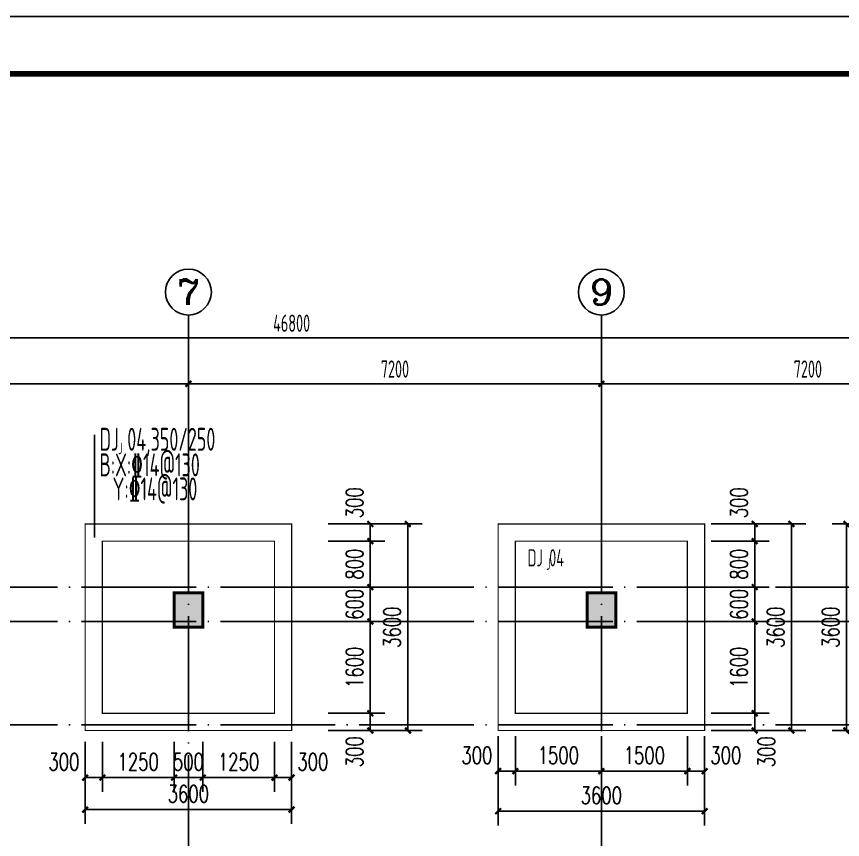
# Model space of a CAD drawing. Extents: x 127019 to 780419, y 327305 to 369305.
# Drawn here: x 211355 to 225755, y 354962 to 369305 of the extents above; entities that cross this region are included whole.
import ezdxf
from ezdxf.enums import TextEntityAlignment as Align

# ---------------------------------------------------------------- set-up
doc = ezdxf.new("R2010")
doc.units = 0
doc.header["$LTSCALE"] = 1000
doc.header["$MEASUREMENT"] = 0
doc.linetypes.add('CONTINOUS', pattern=[0])
doc.linetypes.add('DOTE', pattern=[2.42, 2, -0.2, 0.02, -0.2])
doc.layers.get('0').update_dxf_attribs({"linetype": 'CONTINUOUS'})
doc.layers.get('Defpoints').update_dxf_attribs({"linetype": 'CONTINUOUS'})
for name, color, linetype in [('1503', 7, 'CONTINUOUS'), ('2106', 2, 'CONTINUOUS'), ('AXIS_TEXT', 7, 'CONTINUOUS'), ('COLU', 7, 'CONTINUOUS'), ('COLUMN', 7, 'CONTINUOUS'), ('DIM', 3, 'CONTINUOUS'), ('DOTE', 8, 'DOTE'), ('PUB_DIM', 3, 'CONTINUOUS'), ('PUB_TITLE', 4, 'CONTINUOUS'), ('柱涂实', 54, 'CONTINUOUS'), ('独基标注', 7, 'CONTINUOUS')]:
    doc.layers.add(name, color=color, linetype=linetype)
doc.styles.add('_TCH_DIM_T3', font='SIMPLEX', dxfattribs={"width": 0.705882, "bigfont": 'GBCBIG'})
doc.styles.add('COMPLEX', font='COMPLEX.shx')
doc.styles.get("Standard").update_dxf_attribs({"font": 'gbxwxt.shx', "bigfont": 'gbhzfs.shx'})
doc.styles.add('TSSD_Dimension', font='gbxwxt.shx', dxfattribs={"width": 0.7, "bigfont": 'gbhzfs.shx'})
doc.styles.add('TSSD_Rein', font='tssdeng.shx', dxfattribs={"width": 0.6, "bigfont": 'gbhzfs.shx'})
doc.dimstyles.new('_TCH_ARCH&&100', dxfattribs={"dimtxt": 297.5, "dimasz": 100, "dimexe": 250, "dimexo": 300, "dimgap": 126.25, "dimtad": 1, "dimdec": 0, "dimzin": 0, "dimdsep": 46, "dimtxsty": '_TCH_DIM_T3', "dimblk": 'ARCHTICK', "dimcen": 0.09, "dimclrt": 7, "dimazin": 2, "dimtfac": 1, "dimtdec": 0, "dimtix": 1, "dimtmove": 2, "dimatfit": 3, "dimfxl": 0, "dimtolj": 1, "dimtzin": 0, "dimarcsym": 0})
doc.dimstyles.new('TSSD_100_100', dxfattribs={"dimtxt": 300, "dimasz": 100, "dimexe": 100, "dimexo": 250, "dimgap": 100, "dimtad": 1, "dimdec": 0, "dimzin": 0, "dimdsep": 46, "dimtxsty": 'TSSD_Dimension', "dimblk": 'ARCHTICK', "dimcen": 0, "dimdle": 100, "dimclrt": 7, "dimadec": 0, "dimazin": 0, "dimtfac": 1, "dimtdec": 0, "dimtix": 1, "dimtmove": 2, "dimatfit": 3, "dimfxl": 0, "dimtolj": 1, "dimtzin": 0, "dimarcsym": 0})

# ---------------------------------------------------------------- blocks, each defined once
blk = doc.blocks.new('_ArchTick')
at = {"color": 0, "linetype": 'ByBlock', "const_width": 0.4}
blk.add_lwpolyline([(-0.5, -0.5), (0.5, 0.5)], dxfattribs=at)
blk = doc.blocks.new('*D76')
at = {"layer": 'Defpoints', "color": 0, "linetype": 'CONTINOUS', "transparency": 16777216}
for p in [(214352, 362903), (214352, 361022), (221552, 361022)]:
    blk.add_point(p, dxfattribs=at)
at = {"layer": 'PUB_DIM', "color": 0, "linetype": 'CONTINOUS', "lineweight": -2, "transparency": 16777216}
for p, q in [((221652, 362903), (214252, 362903)), ((214352, 361272), (214352, 363003)), ((221552, 361272), (221552, 363003))]:
    blk.add_line(p, q, dxfattribs=at)
at = {"layer": 'PUB_DIM', "color": 0, "linetype": 'CONTINOUS', "lineweight": -2, "transparency": 16777216, "xscale": 100, "yscale": 100, "zscale": 100, "rotation": 180}
blk.add_blockref('_ArchTick', (214352, 362903), dxfattribs=at)
at = {"layer": 'PUB_DIM', "color": 0, "linetype": 'CONTINOUS', "lineweight": -2, "transparency": 16777216, "xscale": 100, "yscale": 100, "zscale": 100}
blk.add_blockref('_ArchTick', (221552, 362903), dxfattribs=at)
at = {"layer": 'PUB_DIM', "color": 7, "linetype": 'CONTINOUS', "transparency": 16777216, "insert": (217952, 363161), "char_height": 300, "attachment_point": 5, "style": 'TSSD_Dimension'}
blk.add_mtext('\\A1;7200', dxfattribs=at)
blk = doc.blocks.new('_axiso')
blk.add_circle((0, 0), 0.5)
at = {"layer": 'AXIS_TEXT', "style": 'COMPLEX', "width": 1.041667}
blk.add_attdef('A', text='', height=0.56, dxfattribs=at).set_placement((-0.25, -0.28), (0.25, -0.28), align=Align.FIT)
blk = doc.blocks.new('*D67')
at = {"layer": 'Defpoints', "color": 0, "linetype": 'CONTINOUS', "transparency": 16777216}
for p in [(221551, 362903), (221551, 361022), (228751, 361022)]:
    blk.add_point(p, dxfattribs=at)
at = {"layer": 'PUB_DIM', "color": 0, "linetype": 'CONTINOUS', "lineweight": -2, "transparency": 16777216}
for p, q in [((228851, 362903), (221451, 362903)), ((221551, 361272), (221551, 363003)), ((228751, 361272), (228751, 363003))]:
    blk.add_line(p, q, dxfattribs=at)
at = {"layer": 'PUB_DIM', "color": 0, "linetype": 'CONTINOUS', "lineweight": -2, "transparency": 16777216, "xscale": 100, "yscale": 100, "zscale": 100, "rotation": 180}
blk.add_blockref('_ArchTick', (221551, 362903), dxfattribs=at)
at = {"layer": 'PUB_DIM', "color": 0, "linetype": 'CONTINOUS', "lineweight": -2, "transparency": 16777216, "xscale": 100, "yscale": 100, "zscale": 100}
blk.add_blockref('_ArchTick', (228751, 362903), dxfattribs=at)
at = {"layer": 'PUB_DIM', "color": 7, "linetype": 'CONTINOUS', "transparency": 16777216, "insert": (225151, 363161), "char_height": 300, "attachment_point": 5, "style": 'TSSD_Dimension'}
blk.add_mtext('\\A1;7200', dxfattribs=at)
blk = doc.blocks.new('*D66')
at = {"layer": 'Defpoints', "color": 0, "linetype": 'CONTINOUS', "transparency": 16777216}
for p in [(207151, 362903), (207151, 361022), (214351, 361022)]:
    blk.add_point(p, dxfattribs=at)
at = {"layer": 'PUB_DIM', "color": 0, "linetype": 'CONTINOUS', "lineweight": -2, "transparency": 16777216}
for p, q in [((214451, 362903), (207051, 362903)), ((207151, 361272), (207151, 363003)), ((214351, 361272), (214351, 363003))]:
    blk.add_line(p, q, dxfattribs=at)
at = {"layer": 'PUB_DIM', "color": 0, "linetype": 'CONTINOUS', "lineweight": -2, "transparency": 16777216, "xscale": 100, "yscale": 100, "zscale": 100, "rotation": 180}
blk.add_blockref('_ArchTick', (207151, 362903), dxfattribs=at)
at = {"layer": 'PUB_DIM', "color": 0, "linetype": 'CONTINOUS', "lineweight": -2, "transparency": 16777216, "xscale": 100, "yscale": 100, "zscale": 100}
blk.add_blockref('_ArchTick', (214351, 362903), dxfattribs=at)
at = {"layer": 'PUB_DIM', "color": 7, "linetype": 'CONTINOUS', "transparency": 16777216, "insert": (210751, 363161), "char_height": 300, "attachment_point": 5, "style": 'TSSD_Dimension'}
blk.add_mtext('\\A1;7200', dxfattribs=at)
blk = doc.blocks.new('*D62')
at = {"layer": 'Defpoints', "color": 0, "linetype": 'CONTINOUS', "transparency": 16777216}
for p in [(192751, 363703), (192751, 361022), (239551, 361022)]:
    blk.add_point(p, dxfattribs=at)
at = {"layer": 'PUB_DIM', "color": 0, "linetype": 'CONTINOUS', "lineweight": -2, "transparency": 16777216}
for p, q in [((192751, 361272), (192751, 363803)), ((239551, 361272), (239551, 363803)), ((239651, 363703), (192651, 363703))]:
    blk.add_line(p, q, dxfattribs=at)
at = {"layer": 'PUB_DIM', "color": 0, "linetype": 'CONTINOUS', "lineweight": -2, "transparency": 16777216, "xscale": 100, "yscale": 100, "zscale": 100}
for p, rotation in [((192751, 363703), 179.9999999999991), ((239551, 363703), 359.9999999999991)]:
    blk.add_blockref('_ArchTick', p, dxfattribs=dict(at, rotation=rotation))
at = {"layer": 'PUB_DIM', "color": 7, "linetype": 'CONTINOUS', "transparency": 16777216, "insert": (216151, 363960), "char_height": 300, "attachment_point": 5, "style": 'TSSD_Dimension'}
blk.add_mtext('\\A1;46800', dxfattribs=at)
blk = doc.blocks.new('A$C5E704440')
at = {"layer": '2106', "color": 8}
for points in [[(21850, 500), (21350, 500), (21850, -100), (21350, -100)], [(29050, 500), (28550, 500), (29050, -100), (28550, -100)]]:
    blk.add_solid(points, dxfattribs=at)
at = {"layer": 'COLUMN'}
for points in [[(21350, -100), (21850, -100), (21850, 500), (21350, 500)], [(28550, -100), (29050, -100), (29050, 500), (28550, 500)]]:
    blk.add_lwpolyline(points, close=True, dxfattribs=at)
blk = doc.blocks.new('*D463')
at = {"layer": 'Defpoints', "color": 0, "linetype": 'CONTINOUS', "transparency": 16777216}
for p in [(225824, 360461), (226951, 360461), (226951, 356861)]:
    blk.add_point(p, dxfattribs=at)
at = {"layer": 'PUB_DIM', "color": 0, "linetype": 'CONTINOUS', "lineweight": -2, "transparency": 16777216}
for p, q in [((226651, 360461), (225574, 360461)), ((225824, 356861), (225824, 360461)), ((226651, 356861), (225574, 356861))]:
    blk.add_line(p, q, dxfattribs=at)
at = {"layer": 'PUB_DIM', "color": 0, "linetype": 'CONTINOUS', "lineweight": -2, "transparency": 16777216, "xscale": 100, "yscale": 100, "zscale": 100}
for p, rotation in [((225824, 360461), 90), ((225824, 356861), 270)]:
    blk.add_blockref('_ArchTick', p, dxfattribs=dict(at, rotation=rotation))
at = {"layer": 'PUB_DIM', "color": 7, "linetype": 'CONTINOUS', "transparency": 16777216, "insert": (225549, 358661), "char_height": 297.5, "attachment_point": 5, "rotation": 90, "style": '_TCH_DIM_T3'}
blk.add_mtext('\\A1;3600', dxfattribs=at)
blk = doc.blocks.new('*D474')
at = {"layer": 'Defpoints', "color": 0, "linetype": 'CONTINOUS', "transparency": 16777216}
for p in [(219751, 356861), (223351, 356861), (223351, 355455)]:
    blk.add_point(p, dxfattribs=at)
at = {"layer": 'PUB_DIM', "color": 0, "linetype": 'CONTINOUS', "lineweight": -2, "transparency": 16777216}
for p, q in [((219751, 356561), (219751, 355205)), ((223351, 356561), (223351, 355205)), ((219751, 355455), (223351, 355455))]:
    blk.add_line(p, q, dxfattribs=at)
at = {"layer": 'PUB_DIM', "color": 0, "linetype": 'CONTINOUS', "lineweight": -2, "transparency": 16777216, "xscale": 100, "yscale": 100, "zscale": 100, "rotation": 180}
blk.add_blockref('_ArchTick', (219751, 355455), dxfattribs=at)
at = {"layer": 'PUB_DIM', "color": 0, "linetype": 'CONTINOUS', "lineweight": -2, "transparency": 16777216, "xscale": 100, "yscale": 100, "zscale": 100}
blk.add_blockref('_ArchTick', (223351, 355455), dxfattribs=at)
at = {"layer": 'PUB_DIM', "color": 7, "linetype": 'CONTINOUS', "transparency": 16777216, "insert": (221551, 355730), "char_height": 297.5, "attachment_point": 5, "style": '_TCH_DIM_T3'}
blk.add_mtext('\\A1;3600', dxfattribs=at)
blk = doc.blocks.new('*D475')
at = {"layer": 'Defpoints', "color": 0, "linetype": 'CONTINOUS', "transparency": 16777216}
for p in [(223051, 357061), (223351, 357061), (223351, 356153)]:
    blk.add_point(p, dxfattribs=at)
at = {"layer": 'PUB_DIM', "color": 0, "linetype": 'CONTINOUS', "lineweight": -2, "transparency": 16777216}
for p, q in [((223051, 356761), (223051, 355903)), ((223351, 356761), (223351, 355903)), ((223051, 356153), (223351, 356153))]:
    blk.add_line(p, q, dxfattribs=at)
at = {"layer": 'PUB_DIM', "color": 0, "linetype": 'CONTINOUS', "lineweight": -2, "transparency": 16777216, "xscale": 100, "yscale": 100, "zscale": 100, "rotation": 180}
blk.add_blockref('_ArchTick', (223051, 356153), dxfattribs=at)
at = {"layer": 'PUB_DIM', "color": 0, "linetype": 'CONTINOUS', "lineweight": -2, "transparency": 16777216, "xscale": 100, "yscale": 100, "zscale": 100}
blk.add_blockref('_ArchTick', (223351, 356153), dxfattribs=at)
at = {"layer": 'PUB_DIM', "color": 7, "linetype": 'CONTINOUS', "transparency": 16777216, "insert": (223721, 356428), "char_height": 297.5, "attachment_point": 5, "style": '_TCH_DIM_T3'}
blk.add_mtext('\\A1;300', dxfattribs=at)
blk = doc.blocks.new('*D476')
at = {"layer": 'Defpoints', "color": 0, "linetype": 'CONTINOUS', "transparency": 16777216}
for p in [(221551, 357061), (223051, 357061), (223051, 356153)]:
    blk.add_point(p, dxfattribs=at)
at = {"layer": 'PUB_DIM', "color": 0, "linetype": 'CONTINOUS', "lineweight": -2, "transparency": 16777216}
for p, q in [((221551, 356761), (221551, 355903)), ((223051, 356761), (223051, 355903)), ((221551, 356153), (223051, 356153))]:
    blk.add_line(p, q, dxfattribs=at)
at = {"layer": 'PUB_DIM', "color": 0, "linetype": 'CONTINOUS', "lineweight": -2, "transparency": 16777216, "xscale": 100, "yscale": 100, "zscale": 100, "rotation": 180}
blk.add_blockref('_ArchTick', (221551, 356153), dxfattribs=at)
at = {"layer": 'PUB_DIM', "color": 0, "linetype": 'CONTINOUS', "lineweight": -2, "transparency": 16777216, "xscale": 100, "yscale": 100, "zscale": 100}
blk.add_blockref('_ArchTick', (223051, 356153), dxfattribs=at)
at = {"layer": 'PUB_DIM', "color": 7, "linetype": 'CONTINOUS', "transparency": 16777216, "insert": (222301, 356428), "char_height": 297.5, "attachment_point": 5, "style": '_TCH_DIM_T3'}
blk.add_mtext('\\A1;1500', dxfattribs=at)
blk = doc.blocks.new('*D477')
at = {"layer": 'Defpoints', "color": 0, "linetype": 'CONTINOUS', "transparency": 16777216}
for p in [(220051, 357061), (221551, 357061), (221551, 356153)]:
    blk.add_point(p, dxfattribs=at)
at = {"layer": 'PUB_DIM', "color": 0, "linetype": 'CONTINOUS', "lineweight": -2, "transparency": 16777216}
for p, q in [((220051, 356761), (220051, 355903)), ((221551, 356761), (221551, 355903)), ((220051, 356153), (221551, 356153))]:
    blk.add_line(p, q, dxfattribs=at)
at = {"layer": 'PUB_DIM', "color": 0, "linetype": 'CONTINOUS', "lineweight": -2, "transparency": 16777216, "xscale": 100, "yscale": 100, "zscale": 100, "rotation": 180}
blk.add_blockref('_ArchTick', (220051, 356153), dxfattribs=at)
at = {"layer": 'PUB_DIM', "color": 0, "linetype": 'CONTINOUS', "lineweight": -2, "transparency": 16777216, "xscale": 100, "yscale": 100, "zscale": 100}
blk.add_blockref('_ArchTick', (221551, 356153), dxfattribs=at)
at = {"layer": 'PUB_DIM', "color": 7, "linetype": 'CONTINOUS', "transparency": 16777216, "insert": (220801, 356428), "char_height": 297.5, "attachment_point": 5, "style": '_TCH_DIM_T3'}
blk.add_mtext('\\A1;1500', dxfattribs=at)
blk = doc.blocks.new('*D478')
at = {"layer": 'Defpoints', "color": 0, "linetype": 'CONTINOUS', "transparency": 16777216}
for p in [(219751, 357061), (220051, 357061), (220051, 356153)]:
    blk.add_point(p, dxfattribs=at)
at = {"layer": 'PUB_DIM', "color": 0, "linetype": 'CONTINOUS', "lineweight": -2, "transparency": 16777216}
for p, q in [((219751, 356761), (219751, 355903)), ((220051, 356761), (220051, 355903)), ((219751, 356153), (220051, 356153))]:
    blk.add_line(p, q, dxfattribs=at)
at = {"layer": 'PUB_DIM', "color": 0, "linetype": 'CONTINOUS', "lineweight": -2, "transparency": 16777216, "xscale": 100, "yscale": 100, "zscale": 100, "rotation": 180}
blk.add_blockref('_ArchTick', (219751, 356153), dxfattribs=at)
at = {"layer": 'PUB_DIM', "color": 0, "linetype": 'CONTINOUS', "lineweight": -2, "transparency": 16777216, "xscale": 100, "yscale": 100, "zscale": 100}
blk.add_blockref('_ArchTick', (220051, 356153), dxfattribs=at)
at = {"layer": 'PUB_DIM', "color": 7, "linetype": 'CONTINOUS', "transparency": 16777216, "insert": (219381, 356428), "char_height": 297.5, "attachment_point": 5, "style": '_TCH_DIM_T3'}
blk.add_mtext('\\A1;300', dxfattribs=at)
blk = doc.blocks.new('*D479')
at = {"layer": 'Defpoints', "color": 0, "linetype": 'CONTINOUS', "transparency": 16777216}
for p in [(223465, 360461), (224864, 360461), (223465, 356861)]:
    blk.add_point(p, dxfattribs=at)
at = {"layer": 'PUB_DIM', "color": 0, "linetype": 'CONTINOUS', "lineweight": -2, "transparency": 16777216}
for p, q in [((223765, 360461), (225114, 360461)), ((224864, 356861), (224864, 360461)), ((223765, 356861), (225114, 356861))]:
    blk.add_line(p, q, dxfattribs=at)
at = {"layer": 'PUB_DIM', "color": 0, "linetype": 'CONTINOUS', "lineweight": -2, "transparency": 16777216, "xscale": 100, "yscale": 100, "zscale": 100}
for p, rotation in [((224864, 360461), 90), ((224864, 356861), 270)]:
    blk.add_blockref('_ArchTick', p, dxfattribs=dict(at, rotation=rotation))
at = {"layer": 'PUB_DIM', "color": 7, "linetype": 'CONTINOUS', "transparency": 16777216, "insert": (224589, 358661), "char_height": 297.5, "attachment_point": 5, "rotation": 90, "style": '_TCH_DIM_T3'}
blk.add_mtext('\\A1;3600', dxfattribs=at)
blk = doc.blocks.new('*D480')
at = {"layer": 'Defpoints', "color": 0, "linetype": 'CONTINOUS', "transparency": 16777216}
for p in [(223165, 357161), (224225, 357161), (223165, 356861)]:
    blk.add_point(p, dxfattribs=at)
at = {"layer": 'PUB_DIM', "color": 0, "linetype": 'CONTINOUS', "lineweight": -2, "transparency": 16777216}
for p, q in [((223465, 357161), (224475, 357161)), ((224225, 356861), (224225, 357161)), ((223465, 356861), (224475, 356861))]:
    blk.add_line(p, q, dxfattribs=at)
at = {"layer": 'PUB_DIM', "color": 0, "linetype": 'CONTINOUS', "lineweight": -2, "transparency": 16777216, "xscale": 100, "yscale": 100, "zscale": 100}
for p, rotation in [((224225, 357161), 90), ((224225, 356861), 270)]:
    blk.add_blockref('_ArchTick', p, dxfattribs=dict(at, rotation=rotation))
at = {"layer": 'PUB_DIM', "color": 7, "linetype": 'CONTINOUS', "transparency": 16777216, "insert": (224428, 356491), "char_height": 297.5, "attachment_point": 5, "rotation": 90, "style": '_TCH_DIM_T3'}
blk.add_mtext('\\A1;300', dxfattribs=at)
blk = doc.blocks.new('*D481')
at = {"layer": 'Defpoints', "color": 0, "linetype": 'CONTINOUS', "transparency": 16777216}
for p in [(223165, 358761), (224225, 358761), (223165, 357161)]:
    blk.add_point(p, dxfattribs=at)
at = {"layer": 'PUB_DIM', "color": 0, "linetype": 'CONTINOUS', "lineweight": -2, "transparency": 16777216}
for p, q in [((223465, 358761), (224475, 358761)), ((224225, 357161), (224225, 358761)), ((223465, 357161), (224475, 357161))]:
    blk.add_line(p, q, dxfattribs=at)
at = {"layer": 'PUB_DIM', "color": 0, "linetype": 'CONTINOUS', "lineweight": -2, "transparency": 16777216, "xscale": 100, "yscale": 100, "zscale": 100}
for p, rotation in [((224225, 358761), 90), ((224225, 357161), 270)]:
    blk.add_blockref('_ArchTick', p, dxfattribs=dict(at, rotation=rotation))
at = {"layer": 'PUB_DIM', "color": 7, "linetype": 'CONTINOUS', "transparency": 16777216, "insert": (223950, 357961), "char_height": 297.5, "attachment_point": 5, "rotation": 90, "style": '_TCH_DIM_T3'}
blk.add_mtext('\\A1;1600', dxfattribs=at)
blk = doc.blocks.new('*D482')
at = {"layer": 'Defpoints', "color": 0, "linetype": 'CONTINOUS', "transparency": 16777216}
for p in [(223165, 359361), (224225, 359361), (223165, 358761)]:
    blk.add_point(p, dxfattribs=at)
at = {"layer": 'PUB_DIM', "color": 0, "linetype": 'CONTINOUS', "lineweight": -2, "transparency": 16777216}
for p, q in [((224225, 359361), (224225, 359461)), ((223465, 359361), (224475, 359361)), ((224225, 358761), (224225, 359361)), ((223465, 358761), (224475, 358761)), ((224225, 358761), (224225, 358661))]:
    blk.add_line(p, q, dxfattribs=at)
at = {"layer": 'PUB_DIM', "color": 0, "linetype": 'CONTINOUS', "lineweight": -2, "transparency": 16777216, "xscale": 100, "yscale": 100, "zscale": 100}
for p, rotation in [((224225, 359361), 270), ((224225, 358761), 90)]:
    blk.add_blockref('_ArchTick', p, dxfattribs=dict(at, rotation=rotation))
at = {"layer": 'PUB_DIM', "color": 7, "linetype": 'CONTINOUS', "transparency": 16777216, "insert": (223950, 359061), "char_height": 297.5, "attachment_point": 5, "rotation": 90, "style": '_TCH_DIM_T3'}
blk.add_mtext('\\A1;600', dxfattribs=at)
blk = doc.blocks.new('*D483')
at = {"layer": 'Defpoints', "color": 0, "linetype": 'CONTINOUS', "transparency": 16777216}
for p in [(223165, 360161), (224225, 360161), (223165, 359361)]:
    blk.add_point(p, dxfattribs=at)
at = {"layer": 'PUB_DIM', "color": 0, "linetype": 'CONTINOUS', "lineweight": -2, "transparency": 16777216}
for p, q in [((223465, 360161), (224475, 360161)), ((224225, 359361), (224225, 360161)), ((223465, 359361), (224475, 359361))]:
    blk.add_line(p, q, dxfattribs=at)
at = {"layer": 'PUB_DIM', "color": 0, "linetype": 'CONTINOUS', "lineweight": -2, "transparency": 16777216, "xscale": 100, "yscale": 100, "zscale": 100}
for p, rotation in [((224225, 360161), 90), ((224225, 359361), 270)]:
    blk.add_blockref('_ArchTick', p, dxfattribs=dict(at, rotation=rotation))
at = {"layer": 'PUB_DIM', "color": 7, "linetype": 'CONTINOUS', "transparency": 16777216, "insert": (223950, 359761), "char_height": 297.5, "attachment_point": 5, "rotation": 90, "style": '_TCH_DIM_T3'}
blk.add_mtext('\\A1;800', dxfattribs=at)
blk = doc.blocks.new('*D484')
at = {"layer": 'Defpoints', "color": 0, "linetype": 'CONTINOUS', "transparency": 16777216}
for p in [(223165, 360461), (224225, 360461), (223165, 360161)]:
    blk.add_point(p, dxfattribs=at)
at = {"layer": 'PUB_DIM', "color": 0, "linetype": 'CONTINOUS', "lineweight": -2, "transparency": 16777216}
for p, q in [((223465, 360461), (224475, 360461)), ((224225, 360161), (224225, 360461)), ((223465, 360161), (224475, 360161))]:
    blk.add_line(p, q, dxfattribs=at)
at = {"layer": 'PUB_DIM', "color": 0, "linetype": 'CONTINOUS', "lineweight": -2, "transparency": 16777216, "xscale": 100, "yscale": 100, "zscale": 100}
for p, rotation in [((224225, 360461), 90), ((224225, 360161), 270)]:
    blk.add_blockref('_ArchTick', p, dxfattribs=dict(at, rotation=rotation))
at = {"layer": 'PUB_DIM', "color": 7, "linetype": 'CONTINOUS', "transparency": 16777216, "insert": (223950, 360831), "char_height": 297.5, "attachment_point": 5, "rotation": 90, "style": '_TCH_DIM_T3'}
blk.add_mtext('\\A1;300', dxfattribs=at)
blk = doc.blocks.new('*D827')
at = {"layer": 'Defpoints', "color": 0, "transparency": 16777216}
for p in [(212551, 356961), (212851, 356961), (212851, 356040)]:
    blk.add_point(p, dxfattribs=at)
at = {"layer": 'DIM', "color": 0, "lineweight": -2, "transparency": 16777216}
for p, q in [((212551, 356661), (212551, 355790)), ((212851, 356661), (212851, 355790)), ((212551, 356040), (212851, 356040))]:
    blk.add_line(p, q, dxfattribs=at)
at = {"layer": 'DIM', "color": 0, "lineweight": -2, "transparency": 16777216, "xscale": 100, "yscale": 100, "zscale": 100, "rotation": 180}
blk.add_blockref('_ArchTick', (212551, 356040), dxfattribs=at)
at = {"layer": 'DIM', "color": 0, "lineweight": -2, "transparency": 16777216, "xscale": 100, "yscale": 100, "zscale": 100}
blk.add_blockref('_ArchTick', (212851, 356040), dxfattribs=at)
at = {"layer": 'DIM', "color": 7, "transparency": 16777216, "insert": (212181, 356315), "char_height": 297.5, "attachment_point": 5, "style": '_TCH_DIM_T3'}
blk.add_mtext('\\A1;300', dxfattribs=at)
blk = doc.blocks.new('*D828')
at = {"layer": 'Defpoints', "color": 0, "transparency": 16777216}
for p in [(212851, 356961), (214101, 356961), (214101, 356040)]:
    blk.add_point(p, dxfattribs=at)
at = {"layer": 'DIM', "color": 0, "lineweight": -2, "transparency": 16777216}
for p, q in [((212851, 356661), (212851, 355790)), ((214101, 356661), (214101, 355790)), ((212851, 356040), (214101, 356040))]:
    blk.add_line(p, q, dxfattribs=at)
at = {"layer": 'DIM', "color": 0, "lineweight": -2, "transparency": 16777216, "xscale": 100, "yscale": 100, "zscale": 100, "rotation": 180}
blk.add_blockref('_ArchTick', (212851, 356040), dxfattribs=at)
at = {"layer": 'DIM', "color": 0, "lineweight": -2, "transparency": 16777216, "xscale": 100, "yscale": 100, "zscale": 100}
blk.add_blockref('_ArchTick', (214101, 356040), dxfattribs=at)
at = {"layer": 'DIM', "color": 7, "transparency": 16777216, "insert": (213476, 356315), "char_height": 297.5, "attachment_point": 5, "style": '_TCH_DIM_T3'}
blk.add_mtext('\\A1;1250', dxfattribs=at)
blk = doc.blocks.new('*D829')
at = {"layer": 'Defpoints', "color": 0, "transparency": 16777216}
for p in [(214101, 356961), (214601, 356961), (214601, 356040)]:
    blk.add_point(p, dxfattribs=at)
at = {"layer": 'DIM', "color": 0, "lineweight": -2, "transparency": 16777216}
for p, q in [((214101, 356661), (214101, 355790)), ((214601, 356661), (214601, 355790)), ((214101, 356040), (214001, 356040)), ((214101, 356040), (214601, 356040)), ((214601, 356040), (214701, 356040))]:
    blk.add_line(p, q, dxfattribs=at)
at = {"layer": 'DIM', "color": 0, "lineweight": -2, "transparency": 16777216, "xscale": 100, "yscale": 100, "zscale": 100}
blk.add_blockref('_ArchTick', (214101, 356040), dxfattribs=at)
at = {"layer": 'DIM', "color": 0, "lineweight": -2, "transparency": 16777216, "xscale": 100, "yscale": 100, "zscale": 100, "rotation": 180}
blk.add_blockref('_ArchTick', (214601, 356040), dxfattribs=at)
at = {"layer": 'DIM', "color": 7, "transparency": 16777216, "insert": (214351, 356315), "char_height": 297.5, "attachment_point": 5, "style": '_TCH_DIM_T3'}
blk.add_mtext('\\A1;500', dxfattribs=at)
blk = doc.blocks.new('*D830')
at = {"layer": 'Defpoints', "color": 0, "transparency": 16777216}
for p in [(214601, 356961), (215851, 356961), (215851, 356040)]:
    blk.add_point(p, dxfattribs=at)
at = {"layer": 'DIM', "color": 0, "lineweight": -2, "transparency": 16777216}
for p, q in [((214601, 356661), (214601, 355790)), ((215851, 356661), (215851, 355790)), ((214601, 356040), (215851, 356040))]:
    blk.add_line(p, q, dxfattribs=at)
at = {"layer": 'DIM', "color": 0, "lineweight": -2, "transparency": 16777216, "xscale": 100, "yscale": 100, "zscale": 100, "rotation": 180}
blk.add_blockref('_ArchTick', (214601, 356040), dxfattribs=at)
at = {"layer": 'DIM', "color": 0, "lineweight": -2, "transparency": 16777216, "xscale": 100, "yscale": 100, "zscale": 100}
blk.add_blockref('_ArchTick', (215851, 356040), dxfattribs=at)
at = {"layer": 'DIM', "color": 7, "transparency": 16777216, "insert": (215226, 356315), "char_height": 297.5, "attachment_point": 5, "style": '_TCH_DIM_T3'}
blk.add_mtext('\\A1;1250', dxfattribs=at)
blk = doc.blocks.new('*D831')
at = {"layer": 'Defpoints', "color": 0, "transparency": 16777216}
for p in [(215851, 356961), (216151, 356961), (216151, 356040)]:
    blk.add_point(p, dxfattribs=at)
at = {"layer": 'DIM', "color": 0, "lineweight": -2, "transparency": 16777216}
for p, q in [((215851, 356661), (215851, 355790)), ((216151, 356661), (216151, 355790)), ((215851, 356040), (216151, 356040))]:
    blk.add_line(p, q, dxfattribs=at)
at = {"layer": 'DIM', "color": 0, "lineweight": -2, "transparency": 16777216, "xscale": 100, "yscale": 100, "zscale": 100, "rotation": 180}
blk.add_blockref('_ArchTick', (215851, 356040), dxfattribs=at)
at = {"layer": 'DIM', "color": 0, "lineweight": -2, "transparency": 16777216, "xscale": 100, "yscale": 100, "zscale": 100}
blk.add_blockref('_ArchTick', (216151, 356040), dxfattribs=at)
at = {"layer": 'DIM', "color": 7, "transparency": 16777216, "insert": (216521, 356315), "char_height": 297.5, "attachment_point": 5, "style": '_TCH_DIM_T3'}
blk.add_mtext('\\A1;300', dxfattribs=at)
blk = doc.blocks.new('*D832')
at = {"layer": 'Defpoints', "color": 0, "transparency": 16777216}
for p in [(212551, 356861), (216151, 356861), (216151, 355482)]:
    blk.add_point(p, dxfattribs=at)
at = {"layer": 'DIM', "color": 0, "lineweight": -2, "transparency": 16777216}
for p, q in [((212551, 356561), (212551, 355232)), ((216151, 356561), (216151, 355232)), ((212551, 355482), (216151, 355482))]:
    blk.add_line(p, q, dxfattribs=at)
at = {"layer": 'DIM', "color": 0, "lineweight": -2, "transparency": 16777216, "xscale": 100, "yscale": 100, "zscale": 100, "rotation": 180}
blk.add_blockref('_ArchTick', (212551, 355482), dxfattribs=at)
at = {"layer": 'DIM', "color": 0, "lineweight": -2, "transparency": 16777216, "xscale": 100, "yscale": 100, "zscale": 100}
blk.add_blockref('_ArchTick', (216151, 355482), dxfattribs=at)
at = {"layer": 'DIM', "color": 7, "transparency": 16777216, "insert": (214351, 355757), "char_height": 297.5, "attachment_point": 5, "style": '_TCH_DIM_T3'}
blk.add_mtext('\\A1;3600', dxfattribs=at)
blk = doc.blocks.new('*D847')
at = {"layer": 'Defpoints', "color": 0, "linetype": 'CONTINOUS', "transparency": 16777216}
for p in [(216670, 360461), (218178, 360461), (216670, 356861)]:
    blk.add_point(p, dxfattribs=at)
at = {"layer": 'PUB_DIM', "color": 0, "linetype": 'CONTINOUS', "lineweight": -2, "transparency": 16777216}
for p, q in [((216970, 360461), (218428, 360461)), ((218178, 356861), (218178, 360461)), ((216970, 356861), (218428, 356861))]:
    blk.add_line(p, q, dxfattribs=at)
at = {"layer": 'PUB_DIM', "color": 0, "linetype": 'CONTINOUS', "lineweight": -2, "transparency": 16777216, "xscale": 100, "yscale": 100, "zscale": 100}
for p, rotation in [((218178, 360461), 90), ((218178, 356861), 270)]:
    blk.add_blockref('_ArchTick', p, dxfattribs=dict(at, rotation=rotation))
at = {"layer": 'PUB_DIM', "color": 7, "linetype": 'CONTINOUS', "transparency": 16777216, "insert": (217903, 358661), "char_height": 297.5, "attachment_point": 5, "rotation": 90, "style": '_TCH_DIM_T3'}
blk.add_mtext('\\A1;3600', dxfattribs=at)
blk = doc.blocks.new('*D848')
at = {"layer": 'Defpoints', "color": 0, "linetype": 'CONTINOUS', "transparency": 16777216}
for p in [(216488, 357161), (217523, 357161), (216488, 356861)]:
    blk.add_point(p, dxfattribs=at)
at = {"layer": 'PUB_DIM', "color": 0, "linetype": 'CONTINOUS', "lineweight": -2, "transparency": 16777216}
for p, q in [((216788, 357161), (217773, 357161)), ((217523, 356861), (217523, 357161)), ((216788, 356861), (217773, 356861))]:
    blk.add_line(p, q, dxfattribs=at)
at = {"layer": 'PUB_DIM', "color": 0, "linetype": 'CONTINOUS', "lineweight": -2, "transparency": 16777216, "xscale": 100, "yscale": 100, "zscale": 100}
for p, rotation in [((217523, 357161), 90), ((217523, 356861), 270)]:
    blk.add_blockref('_ArchTick', p, dxfattribs=dict(at, rotation=rotation))
at = {"layer": 'PUB_DIM', "color": 7, "linetype": 'CONTINOUS', "transparency": 16777216, "insert": (217248, 356491), "char_height": 297.5, "attachment_point": 5, "rotation": 90, "style": '_TCH_DIM_T3'}
blk.add_mtext('\\A1;300', dxfattribs=at)
blk = doc.blocks.new('*D849')
at = {"layer": 'Defpoints', "color": 0, "linetype": 'CONTINOUS', "transparency": 16777216}
for p in [(216488, 358761), (217523, 358761), (216488, 357161)]:
    blk.add_point(p, dxfattribs=at)
at = {"layer": 'PUB_DIM', "color": 0, "linetype": 'CONTINOUS', "lineweight": -2, "transparency": 16777216}
for p, q in [((216788, 358761), (217773, 358761)), ((217523, 357161), (217523, 358761)), ((216788, 357161), (217773, 357161))]:
    blk.add_line(p, q, dxfattribs=at)
at = {"layer": 'PUB_DIM', "color": 0, "linetype": 'CONTINOUS', "lineweight": -2, "transparency": 16777216, "xscale": 100, "yscale": 100, "zscale": 100}
for p, rotation in [((217523, 358761), 90), ((217523, 357161), 270)]:
    blk.add_blockref('_ArchTick', p, dxfattribs=dict(at, rotation=rotation))
at = {"layer": 'PUB_DIM', "color": 7, "linetype": 'CONTINOUS', "transparency": 16777216, "insert": (217248, 357961), "char_height": 297.5, "attachment_point": 5, "rotation": 90, "style": '_TCH_DIM_T3'}
blk.add_mtext('\\A1;1600', dxfattribs=at)
blk = doc.blocks.new('*D850')
at = {"layer": 'Defpoints', "color": 0, "linetype": 'CONTINOUS', "transparency": 16777216}
for p in [(216488, 359361), (217523, 359361), (216488, 358761)]:
    blk.add_point(p, dxfattribs=at)
at = {"layer": 'PUB_DIM', "color": 0, "linetype": 'CONTINOUS', "lineweight": -2, "transparency": 16777216}
for p, q in [((217523, 359361), (217523, 359461)), ((216788, 359361), (217773, 359361)), ((217523, 358761), (217523, 359361)), ((216788, 358761), (217773, 358761)), ((217523, 358761), (217523, 358661))]:
    blk.add_line(p, q, dxfattribs=at)
at = {"layer": 'PUB_DIM', "color": 0, "linetype": 'CONTINOUS', "lineweight": -2, "transparency": 16777216, "xscale": 100, "yscale": 100, "zscale": 100}
for p, rotation in [((217523, 359361), 270), ((217523, 358761), 90)]:
    blk.add_blockref('_ArchTick', p, dxfattribs=dict(at, rotation=rotation))
at = {"layer": 'PUB_DIM', "color": 7, "linetype": 'CONTINOUS', "transparency": 16777216, "insert": (217248, 359061), "char_height": 297.5, "attachment_point": 5, "rotation": 90, "style": '_TCH_DIM_T3'}
blk.add_mtext('\\A1;600', dxfattribs=at)
blk = doc.blocks.new('*D851')
at = {"layer": 'Defpoints', "color": 0, "linetype": 'CONTINOUS', "transparency": 16777216}
for p in [(216488, 360161), (217523, 360161), (216488, 359361)]:
    blk.add_point(p, dxfattribs=at)
at = {"layer": 'PUB_DIM', "color": 0, "linetype": 'CONTINOUS', "lineweight": -2, "transparency": 16777216}
for p, q in [((216788, 360161), (217773, 360161)), ((217523, 359361), (217523, 360161)), ((216788, 359361), (217773, 359361))]:
    blk.add_line(p, q, dxfattribs=at)
at = {"layer": 'PUB_DIM', "color": 0, "linetype": 'CONTINOUS', "lineweight": -2, "transparency": 16777216, "xscale": 100, "yscale": 100, "zscale": 100}
for p, rotation in [((217523, 360161), 90), ((217523, 359361), 270)]:
    blk.add_blockref('_ArchTick', p, dxfattribs=dict(at, rotation=rotation))
at = {"layer": 'PUB_DIM', "color": 7, "linetype": 'CONTINOUS', "transparency": 16777216, "insert": (217248, 359761), "char_height": 297.5, "attachment_point": 5, "rotation": 90, "style": '_TCH_DIM_T3'}
blk.add_mtext('\\A1;800', dxfattribs=at)
blk = doc.blocks.new('*D852')
at = {"layer": 'Defpoints', "color": 0, "linetype": 'CONTINOUS', "transparency": 16777216}
for p in [(216488, 360461), (217523, 360461), (216488, 360161)]:
    blk.add_point(p, dxfattribs=at)
at = {"layer": 'PUB_DIM', "color": 0, "linetype": 'CONTINOUS', "lineweight": -2, "transparency": 16777216}
for p, q in [((216788, 360461), (217773, 360461)), ((217523, 360161), (217523, 360461)), ((216788, 360161), (217773, 360161))]:
    blk.add_line(p, q, dxfattribs=at)
at = {"layer": 'PUB_DIM', "color": 0, "linetype": 'CONTINOUS', "lineweight": -2, "transparency": 16777216, "xscale": 100, "yscale": 100, "zscale": 100}
for p, rotation in [((217523, 360461), 90), ((217523, 360161), 270)]:
    blk.add_blockref('_ArchTick', p, dxfattribs=dict(at, rotation=rotation))
at = {"layer": 'PUB_DIM', "color": 7, "linetype": 'CONTINOUS', "transparency": 16777216, "insert": (217248, 360831), "char_height": 297.5, "attachment_point": 5, "rotation": 90, "style": '_TCH_DIM_T3'}
blk.add_mtext('\\A1;300', dxfattribs=at)

msp = doc.modelspace()

# ---------------------------------------------------------------- linework, layer by layer
at = {"layer": 'COLU'}
for points, const_width in [([(216150.9, 356861.5), (216150.9, 360461.5), (212550.9, 360461.5), (212550.9, 356861.5)], 20), ([(223350.9, 356861.5), (223350.9, 360461.5), (219750.9, 360461.5), (219750.9, 356861.5)], 20), ([(215850.9, 357161.5), (215850.9, 360161.5), (212850.9, 360161.5), (212850.9, 357161.5)], 20), ([(223050.9, 357161.5), (223050.9, 360161.5), (220050.9, 360161.5), (220050.9, 357161.5)], 20), ([(214102.2, 359261.5), (214602.2, 359261.5), (214602.2, 358661.5), (214102.2, 358661.5)], 50), ([(221302.2, 359261.5), (221802.2, 359261.5), (221802.2, 358661.5), (221302.2, 358661.5)], 50)]:
    msp.add_lwpolyline(points, close=True, dxfattribs=dict(at, const_width=const_width))
at = {"layer": 'DIM'}
for p, q in [((214351.2, 364102.9), (214351.2, 361321.7)), ((221551.2, 364102.9), (221551.2, 361321.7))]:
    msp.add_line(p, q, dxfattribs=at)
at = {"layer": 'DOTE'}
for p, q in [((214351.2, 361271.7), (214351.2, 339451.3)), ((221551.2, 361271.7), (221551.2, 339451.3)), ((241108.5, 359361.5), (191504.9, 359361.5)), ((241108.5, 358761.5), (191504.9, 358761.5)), ((241108.5, 356961.5), (191504.9, 356961.5))]:
    msp.add_line(p, q, dxfattribs=at)
at = {"layer": 'PUB_TITLE'}
msp.add_lwpolyline([(186419.2, 327305.3), (245819.2, 327305.3), (245819.2, 369305.3), (186419.2, 369305.3)], close=True, dxfattribs=at)
at = {"layer": 'PUB_TITLE', "const_width": 100}
msp.add_lwpolyline([(187419.2, 328305.3), (244819.2, 328305.3), (244819.2, 368305.3), (187419.2, 368305.3)], close=True, dxfattribs=at)
at = {"layer": '独基标注'}
msp.add_line((212714.7, 360225.3), (212714.7, 362013.7), dxfattribs=at)

# ---------------------------------------------------------------- block references
at = {"layer": 'DIM'}
ref = msp.add_blockref('_axiso', (214351.2, 364502.9), dxfattribs=dict(at, xscale=-800, yscale=800, zscale=800, rotation=180))
ref.add_attrib('A', '7', dxfattribs={"layer": 'AXIS_TEXT', "height": 448, "style": 'COMPLEX', "width": 1.339286}).set_placement((214151.2, 364278.9), (214551.2, 364278.9), align=Align.FIT)
ref = msp.add_blockref('_axiso', (221551.2, 364502.9), dxfattribs=dict(at, xscale=-800, yscale=800, zscale=800, rotation=180))
ref.add_attrib('A', '9', dxfattribs={"layer": 'AXIS_TEXT', "height": 448, "style": 'COMPLEX', "width": 1.339286}).set_placement((221351.2, 364278.9), (221751.2, 364278.9), align=Align.FIT)
at = {"layer": '柱涂实', "color": 7, "linetype": 'CONTINOUS'}
msp.add_blockref('A$C5E704440', (192751.2, 358761.5), dxfattribs=at)

# ---------------------------------------------------------------- texts
at = {"layer": '1503', "style": 'TSSD_Rein', "width": 0.6}
for s, p in [('DJ 04,350/250', (212803.2, 361736.8)), ('B:X:%%13214@130', (212803.2, 361290.7)), ('Y:%%13214@130', (213029.6, 360871.8))]:
    msp.add_text(s, height=400, dxfattribs=at).set_placement(p)
at = {"layer": '1503', "width": 0.7}
for s, height, p in [('J', 200, (213128.8, 361676.7)), ('DJ 04', 300, (220265.3, 359721.4)), ('J', 200, (220590.9, 359661.3))]:
    msp.add_text(s, height=height, dxfattribs=at).set_placement(p)

# ---------------------------------------------------------------- dimensions: what is measured, and where the dimension line sits
at = {"layer": 'DIM'}
for base, p1, p2, picture, middle in [((212850.9, 356039.9), (212550.9, 356961.5), (212850.9, 356961.5), '*D827', (212180.9, 356314.9)), ((216150.9, 356039.9), (215850.9, 356961.5), (216150.9, 356961.5), '*D831', (216520.9, 356314.9))]:
    dim = msp.add_linear_dim(base=base, p1=p1, p2=p2, angle=0, dimstyle='_TCH_ARCH&&100', dxfattribs=at)
    dim.commit()
    dim.dimension.update_dxf_attribs({"geometry": picture, "text_midpoint": middle, "dimtype": 129})
for p1, p2, distance, picture, middle in [((212550.9, 356861.5), (216150.9, 356861.5), -1379, '*D832', (214350.9, 355757.5)), ((212850.9, 356961.5), (214101.2, 356961.5), -921.6, '*D828', (213476.1, 356314.9)), ((214101.2, 356961.5), (214601.2, 356961.5), -921.6, '*D829', (214351.2, 356314.9)), ((214601.2, 356961.5), (215850.9, 356961.5), -921.6, '*D830', (215226.1, 356314.9))]:
    dim = msp.add_aligned_dim(p1=p1, p2=p2, distance=distance, dimstyle='_TCH_ARCH&&100', dxfattribs=at)
    dim.commit()
    dim.dimension.update_dxf_attribs({"geometry": picture, "text_midpoint": middle})
at = {"layer": 'PUB_DIM', "linetype": 'CONTINOUS'}
for p1, p2, distance, dimstyle, picture, middle in [((239551.2, 361021.7), (192751.2, 361021.7), -2681.2, 'TSSD_100_100', '*D62', (216151.2, 363960)), ((216669.9, 356861.5), (216669.9, 360461.5), -1508, '_TCH_ARCH&&100', '*D847', (217902.9, 358661.5)), ((223464.5, 356861.5), (223464.5, 360461.5), -1399.8, '_TCH_ARCH&&100', '*D479', (224589.3, 358661.5)), ((226950.9, 356861.5), (226950.9, 360461.5), 1127.1, '_TCH_ARCH&&100', '*D463', (225548.8, 358661.5)), ((216487.8, 359361.5), (216487.8, 360161.5), -1035.7, '_TCH_ARCH&&100', '*D851', (217248.4, 359761.5)), ((223164.5, 359361.5), (223164.5, 360161.5), -1060.5, '_TCH_ARCH&&100', '*D483', (223950, 359761.5)), ((216487.8, 358761.5), (216487.8, 359361.5), -1035.7, '_TCH_ARCH&&100', '*D850', (217248.4, 359061.5)), ((223164.5, 358761.5), (223164.5, 359361.5), -1060.5, '_TCH_ARCH&&100', '*D482', (223950, 359061.5)), ((216487.8, 357161.5), (216487.8, 358761.5), -1035.7, '_TCH_ARCH&&100', '*D849', (217248.4, 357961.5)), ((223164.5, 357161.5), (223164.5, 358761.5), -1060.5, '_TCH_ARCH&&100', '*D481', (223950, 357961.5)), ((220050.9, 357060.8), (221550.9, 357060.8), -908, '_TCH_ARCH&&100', '*D477', (220800.9, 356427.8)), ((221550.9, 357060.8), (223050.9, 357060.8), -908, '_TCH_ARCH&&100', '*D476', (222300.9, 356427.8)), ((219750.9, 356861.5), (223350.9, 356861.5), -1406.3, '_TCH_ARCH&&100', '*D474', (221550.9, 355730.2))]:
    dim = msp.add_aligned_dim(p1=p1, p2=p2, distance=distance, dimstyle=dimstyle, dxfattribs=at)
    dim.commit()
    dim.dimension.update_dxf_attribs({"geometry": picture, "text_midpoint": middle})
for base, p1, p2, picture, middle in [((207151.2, 362902.9), (214351.2, 361021.7), (207151.2, 361021.7), '*D66', (210751.2, 363160.8)), ((214352.2, 362902.9), (221552.2, 361021.7), (214352.2, 361021.7), '*D76', (217952.2, 363160.8)), ((221551.2, 362902.9), (228751.2, 361021.7), (221551.2, 361021.7), '*D67', (225151.2, 363160.8))]:
    dim = msp.add_linear_dim(base=base, p1=p1, p2=p2, dimstyle='TSSD_100_100', dxfattribs=at)
    dim.commit()
    dim.dimension.update_dxf_attribs({"geometry": picture, "text_midpoint": middle})
for base, p1, p2, angle, picture, middle in [((217523.4, 360461.5), (216487.8, 360161.5), (216487.8, 360461.5), 90, '*D852', (217248.4, 360831.5)), ((224225, 360461.5), (223164.5, 360161.5), (223164.5, 360461.5), 90, '*D484', (223950, 360831.5)), ((217523.4, 357161.5), (216487.8, 356861.5), (216487.8, 357161.5), 90, '*D848', (217248.4, 356491.5)), ((224225, 357161.5), (223164.5, 356861.5), (223164.5, 357161.5), 90, '*D480', (224428.3, 356491.5)), ((220050.9, 356152.8), (219750.9, 357060.8), (220050.9, 357060.8), 0, '*D478', (219380.9, 356427.8)), ((223350.9, 356152.8), (223050.9, 357060.8), (223350.9, 357060.8), 0, '*D475', (223720.9, 356427.8))]:
    dim = msp.add_linear_dim(base=base, p1=p1, p2=p2, angle=angle, dimstyle='_TCH_ARCH&&100', dxfattribs=at)
    dim.commit()
    dim.dimension.update_dxf_attribs({"geometry": picture, "text_midpoint": middle, "dimtype": 129})

doc.saveas('drawing.dxf')
